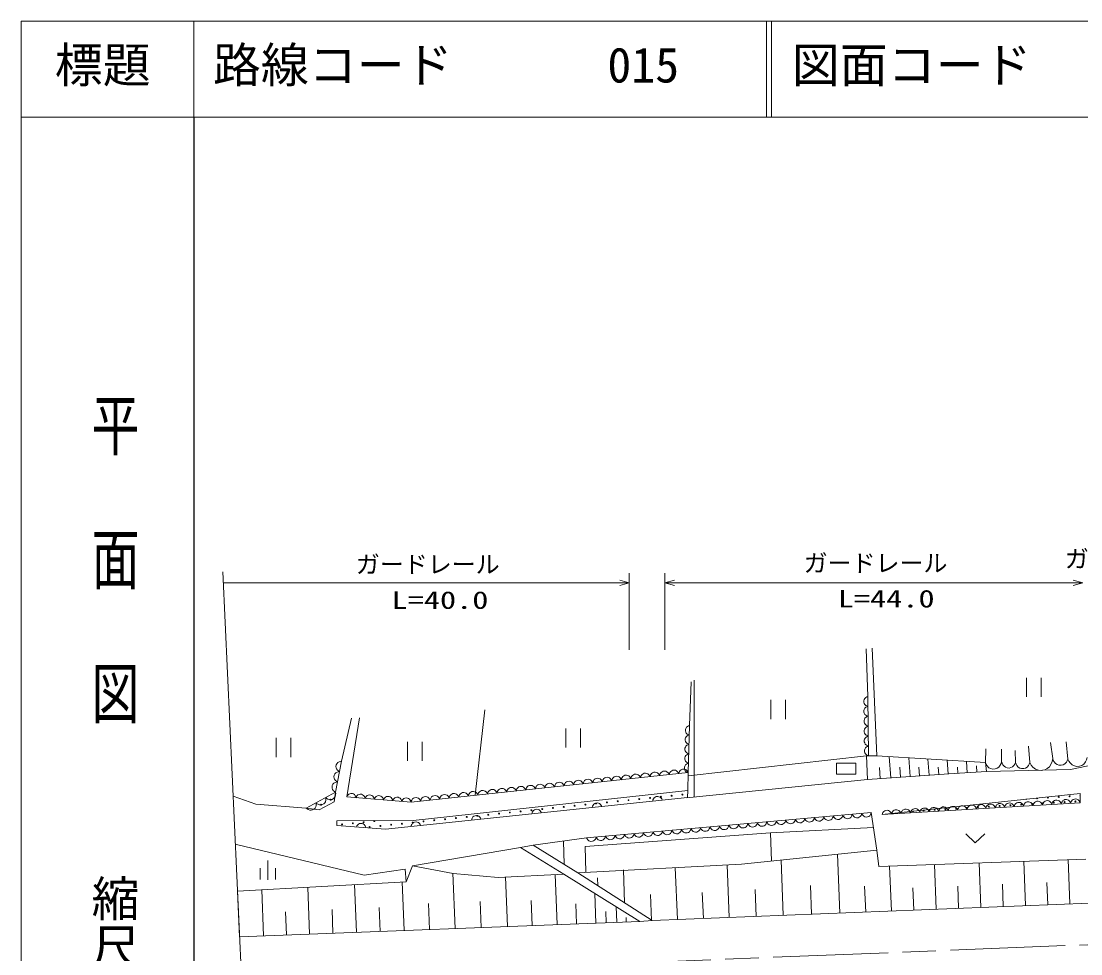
# Model space of a CAD drawing. Units: millimetres, scale not verified. Extents: x -64763 to 575237, y -104041 to 255959.
# Drawn here: x -64763 to 45761, y 158684 to 255959 of the extents above; entities that cross this region are included whole.
import ezdxf
from ezdxf.enums import TextEntityAlignment as Align

# ---------------------------------------------------------------- set-up
doc = ezdxf.new("R2010")
doc.units = ezdxf.units.MM
doc.header["$LTSCALE"] = 1000
doc.linetypes.add('CHAIN', pattern=[18.5, 12, -1.5, 3.5, -1.5])
for name, color, linetype, lineweight in [('M-BGD', 7, 'Continuous', 13), ('M-BMK-LINE', 2, 'Continuous', 13), ('M-STR-HTXT', 7, 'Continuous', 13), ('M-TTL', 2, 'Continuous', 13), ('M-TTL-BAND', 7, 'Continuous', 25), ('M-TTL-LINE', 7, 'Continuous', 13), ('M-TTL-TXT', 7, 'Continuous', 13)]:
    doc.layers.add(name, color=color, linetype=linetype, lineweight=lineweight)
doc.styles.add('@ＭＳ ゴシック', font='')
doc.styles.add('ＭＳ ゴシック', font='')
doc.styles.get('@ＭＳ ゴシック').set_extended_font_data('@MS Gothic')
doc.styles.get('ＭＳ ゴシック').set_extended_font_data('MS Gothic')

# ---------------------------------------------------------------- blocks, each defined once
blk = doc.blocks.new('BUHIN2')
at = {"color": 7, "linetype": 'Continuous', "lineweight": 13}
blk.add_lwpolyline([(0, 500), (115, 460), (212, 400), (322, 305), (382, 195), (418, 78), (418, -78), (382, -195), (322, -305), (212, -402), (115, -462), (0, -500)], dxfattribs=at)
blk = doc.blocks.new('BUHIN3')
at = {"color": 7, "linetype": 'Continuous', "lineweight": 13}
blk.add_lwpolyline([(0, -500), (115, -462.5), (212.5, -402.5), (322.5, -305), (382.5, -195), (420, -77.5), (420, 77.5), (382.5, 195), (322.5, 305), (212.5, 402.5), (115, 460), (0, 500)], dxfattribs=at)
blk = doc.blocks.new('BUHIN5')
at = {"color": 7, "linetype": 'Continuous', "lineweight": 13}
blk.add_lwpolyline([(0, -1000), (230, -925), (425, -805), (645, -610), (765, -390), (840, -155), (840, 155), (765, 390), (645, 610), (425, 805), (230, 920), (0, 1000)], dxfattribs=at)
blk = doc.blocks.new('BUHIN7')
at = {"color": 7, "linetype": 'Continuous', "lineweight": 13}
for p, q in [((-800, 205), (-800, -995)), ((0, 1000), (0, -1000)), ((800, 205), (800, -995))]:
    blk.add_line(p, q, dxfattribs=at)
blk = doc.blocks.new('BUHIN8')
at = {"color": 7, "linetype": 'Continuous', "lineweight": 13}
for p, q in [((-770, 1000), (-770, -1000)), ((765, -1000), (765, 1000))]:
    blk.add_line(p, q, dxfattribs=at)
blk = doc.blocks.new('BUHIN9')
at = {"color": 7, "linetype": 'Continuous', "lineweight": 13}
blk.add_lwpolyline([(-1000, 475), (0, -470), (1000, 475)], dxfattribs=at)
blk = doc.blocks.new('BUHIN13')
at = {"color": 7, "linetype": 'Continuous', "lineweight": 13}
blk.add_lwpolyline([(-288, -1000), (0, 0), (285, -1000)], dxfattribs=at)

msp = doc.modelspace()

# ---------------------------------------------------------------- linework, layer by layer
at = {"layer": 'M-BGD'}
for p, q in [((23548, 185529), (23383, 190491)), ((24469, 179332), (24009, 190565)), ((4945, 182491), (5115, 187066)), ((5422, 175016), (5447, 187213)), ((23548, 185529), (23632, 179332)), ((-17403, 175214), (-16402, 184123)), ((-31358, 178765), (-30325, 183248)), ((-30804, 175041), (-29477, 183300)), ((4945, 182491), (4821, 177580)), ((44677, 177895), (63473, 181852)), ((40446, 178628), (40299, 180346)), ((42828, 179045), (42607, 180739)), ((44424, 178996), (44227, 180788)), ((4810, 177253), (23405, 179332)), ((23512, 176851), (23405, 179332)), ((23405, 179332), (24469, 179332)), ((24469, 179332), (35811, 178623)), ((25947, 177024), (25789, 179249)), ((27952, 177167), (27813, 179123)), ((35811, 178623), (35855, 180076)), ((37500, 178726), (37500, 180027)), ((38948, 178628), (38899, 179880)), ((-31358, 178765), (-31978, 175537)), ((20273, 178577), (22311, 178577)), ((20273, 177436), (20273, 178577)), ((22311, 177436), (22311, 178577)), ((24834, 176945), (24750, 178132)), ((26950, 177095), (26875, 178141)), ((28947, 177237), (28882, 178149)), ((29941, 177308), (29821, 178997)), ((30937, 177379), (30881, 178157)), ((31932, 177450), (31831, 178872)), ((32927, 177513), (32883, 178161)), ((33921, 177575), (33848, 178746)), ((34916, 177638), (34873, 178286)), ((35811, 178623), (35917, 177701)), ((4821, 177580), (-24103, 174500)), ((4649, 174938), (23512, 176851)), ((4821, 177580), (4763, 175725)), ((20273, 177436), (22311, 177436)), ((31983, 177453), (23512, 176851)), ((35917, 177701), (31983, 177453)), ((35917, 177701), (44677, 177895)), ((-40301, 174279), (-42658, 175121)), ((-35033, 173889), (-31978, 175537)), ((-31978, 175537), (-32114, 174537)), ((-24103, 174500), (-30804, 175041)), ((4752, 175002), (-26750, 171678)), ((-23871, 172602), (4763, 175725)), ((4763, 175725), (4752, 175002)), ((25040, 173204), (45682, 175416)), ((45682, 175416), (45682, 174448)), ((-35033, 173889), (-40301, 174279)), ((-33685, 173693), (-35033, 173889)), ((-32114, 174537), (-33685, 173693)), ((45682, 174448), (25040, 173204)), ((-31857, 172547), (-23871, 172602)), ((-31857, 172059), (-31857, 172547)), ((-5788, 170786), (23903, 173420)), ((24490, 169496), (23903, 173420)), ((-26750, 171678), (-31857, 172059)), ((13398, 171288), (24139, 171845)), ((-5788, 170786), (-11349, 170011)), ((-8195, 170450), (-8139, 168027)), ((-5936, 169873), (13398, 171288)), ((13398, 171288), (13512, 168364)), ((-28996, 166903), (-42429, 170114)), ((-12682, 169789), (-23934, 167875)), ((-11349, 170011), (-12682, 169789)), ((-8157, 167001), (-12682, 169789)), ((-6707, 167142), (-11349, 170011)), ((-5884, 167185), (-5936, 169873)), ((10363, 168039), (24490, 169496)), ((24490, 169496), (24686, 167786)), ((-6707, 167142), (10363, 168039)), ((14724, 162698), (14494, 168465)), ((20635, 162934), (20390, 169073)), ((24686, 167786), (46297, 168571)), ((30687, 163335), (30501, 167998)), ((35350, 163521), (35164, 168167)), ((39996, 163706), (39811, 168336)), ((44626, 163891), (44442, 168504)), ((-24705, 167516), (-28996, 166903)), ((-24618, 166202), (-24705, 167516)), ((-24618, 166202), (-23934, 167875)), ((-23934, 167875), (-19714, 167077)), ((-19509, 161321), (-19730, 167080)), ((-19714, 167077), (-15000, 166659)), ((-15000, 166659), (-8157, 167001)), ((-8872, 161728), (-9072, 166955)), ((-8157, 167001), (-249, 162058)), ((1057, 162152), (-6707, 167142)), ((-1818, 164000), (-1956, 167460)), ((3680, 162257), (3464, 167676)), ((9099, 162473), (8880, 167961)), ((26007, 163148), (25821, 167828)), ((-42205, 165216), (-24618, 166202)), ((-29799, 160927), (-29990, 165901)), ((-24825, 161117), (-25019, 166180)), ((-14038, 161530), (-14236, 166697)), ((-4603, 165790), (-4636, 166595)), ((17679, 162816), (17561, 165792)), ((37673, 163613), (37580, 165932)), ((42311, 163799), (42219, 166109)), ((-41987, 160460), (-42205, 165216)), ((-39489, 160556), (-39673, 165358)), ((-34687, 160740), (-34874, 165627)), ((-4821, 161883), (-4940, 164990)), ((970, 162146), (861, 164876)), ((6390, 162365), (6281, 165092)), ((11911, 162586), (11799, 165399)), ((23321, 163041), (23213, 165746)), ((28347, 163241), (28254, 165577)), ((33018, 163428), (32926, 165755)), ((-22167, 161219), (-22271, 163925)), ((-16774, 161426), (-16878, 164157)), ((-11455, 161629), (-11554, 164228)), ((-6846, 161806), (-6926, 163889)), ((-2646, 161967), (-2708, 163596)), ((46718, 163974), (1057, 162152)), ((-37088, 160648), (-37181, 163070)), ((-32243, 160833), (-32337, 163299)), ((-27312, 161022), (-27408, 163531)), ((-3734, 161925), (-3779, 163109)), ((-1647, 162005), (-1665, 162480)), ((-249, 162058), (-41987, 160460)), ((-249, 162058), (1057, 162152))]:
    msp.add_line(p, q, dxfattribs=at)
for centre in [(-32485, 174758), (-2542, 174593), (-1416, 174710), (-291, 174827), (834, 174944), (1960, 175061), (3085, 175178), (4210, 175294), (42335, 174979), (43464, 175047), (44593, 175115), (45192, 174585), (-33489, 174238), (-12670, 173542), (-11544, 173659), (-10419, 173776), (-9294, 173893), (-8168, 174009), (-7043, 174126), (-5918, 174243), (-4792, 174360), (-3667, 174477), (30511, 173699), (31640, 173768), (32770, 173836), (33899, 173904), (35028, 173972), (36158, 174040), (37287, 174108), (38416, 174176), (39546, 174244), (40675, 174312), (41804, 174380), (42934, 174449), (44063, 174517), (-29045, 172411), (-23923, 172374), (-22798, 172491), (-21672, 172608), (-20547, 172724), (-19422, 172841), (-18296, 172958), (-17171, 173075), (-16046, 173192), (-14920, 173308), (-13795, 173425), (-31296, 172177), (-30171, 172294), (-28424, 171907), (-27299, 172023), (-26173, 172140), (-25048, 172257)]:
    msp.add_circle(centre, 50, dxfattribs=at)
for centre, start, end in [((40076, 174843), 219.24775, 332.98997), ((41206, 174911), 155.67086, 36.56686), ((45723, 175183), 144.1861, 215.8139), ((28252, 173563), 203.84842, 348.3893), ((29382, 173631), 137.63613, 54.60159), ((-27920, 172528), 111.97143, 68.80804)]:
    msp.add_arc(centre, 50, start, end, dxfattribs=at)
at = {"layer": 'M-BMK-LINE'}
msp.add_line((-41788, 156098), (-43728, 198534), dxfattribs=at)
at = {"layer": 'M-BMK-LINE', "linetype": 'CHAIN'}
msp.add_line((-41788, 156098), (75534, 160799), dxfattribs=at)
at = {"layer": 'M-STR-HTXT'}
for p, q in [((-1334, 190379), (-1334, 198379)), ((2372, 190379), (2372, 198379)), ((-1334, 197379), (-43675, 197379)), ((2372, 197379), (45969, 197379))]:
    msp.add_line(p, q, dxfattribs=at)
at = {"layer": 'M-TTL'}
for p, q in [((-64763, 255959), (-64763, -104041)), ((575237, 255959), (-64763, 255959))]:
    msp.add_line(p, q, dxfattribs=at)
at = {"layer": 'M-TTL-BAND'}
msp.add_line((-46763, 245959), (-46763, -104041), dxfattribs=at)
at = {"layer": 'M-TTL-LINE'}
for p, q in [((-46763, 255959), (-46763, 245959)), ((12987, 255959), (12987, 245959)), ((13487, 255959), (13487, 245959)), ((-64763, 245959), (575237, 245959))]:
    msp.add_line(p, q, dxfattribs=at)

# ---------------------------------------------------------------- block references
at = {"layer": 'M-BGD'}
for name, p in [('BUHIN8', (40868, 186483)), ('BUHIN8', (14202, 184171)), ('BUHIN8', (-7180, 181199)), ('BUHIN8', (-37395, 180209)), ('BUHIN8', (-23691, 179796)), ('BUHIN9', (34759, 170715)), ('BUHIN7', (-39046, 167413))]:
    msp.add_blockref(name, p, dxfattribs=at)
for name, p, xscale, yscale, rotation in [('BUHIN3', (23555, 185013), 1.032957, 1.032957, 180.76949), ('BUHIN3', (23569, 183980), 1.032957, 1.032957, 180.76949), ('BUHIN3', (4933, 182000), 0.9824847, 0.9824847, 178.54364), ('BUHIN3', (23583, 182947), 1.032957, 1.032957, 180.76949), ('BUHIN3', (23597, 181914), 1.032957, 1.032957, 180.76949), ('BUHIN3', (4908, 181018), 0.9824847, 0.9824847, 178.54364), ('BUHIN3', (23611, 180881), 1.032957, 1.032957, 180.76949), ('BUHIN3', (4883, 180036), 0.9824847, 0.9824847, 178.54364), ('BUHIN3', (23625, 179848), 1.032957, 1.032957, 180.76949), ('BUHIN3', (4858, 179053), 0.9824847, 0.9824847, 178.54364), ('BUHIN5', (45418, 179070), 0.997121, 0.997121, 274.23639), ('BUHIN3', (-31461, 178227), 1.095756, 1.095756, 169.1186), ('BUHIN3', (4322, 177527), 1.003017, 1.003017, 96.07766), ('BUHIN3', (4833, 178071), 0.9824847, 0.9824847, 178.54364), ('BUHIN5', (36655, 178674), 0.8459403, 0.8459403, 273.48775), ('BUHIN5', (38224, 178677), 0.7259763, 0.7259763, 266.12148), ('BUHIN5', (39697, 178628), 0.7488666, 0.7488666, 270), ('BUHIN5', (41637, 178836), 1.208971, 1.208971, 279.94057), ('BUHIN5', (43626, 179021), 0.7983503, 0.7983503, 268.23761), ('BUHIN3', (-31668, 177151), 1.095756, 1.095756, 169.1186), ('BUHIN3', (-5652, 176465), 1.003017, 1.003017, 96.07766), ('BUHIN3', (-4655, 176571), 1.003017, 1.003017, 96.07766), ('BUHIN3', (-3657, 176677), 1.003017, 1.003017, 96.07766), ('BUHIN3', (-2660, 176784), 1.003017, 1.003017, 96.07766), ('BUHIN3', (-1662, 176890), 1.003017, 1.003017, 96.07766), ('BUHIN3', (-665, 176996), 1.003017, 1.003017, 96.07766), ('BUHIN3', (332, 177102), 1.003017, 1.003017, 96.07766), ('BUHIN3', (1330, 177208), 1.003017, 1.003017, 96.07766), ('BUHIN3', (2327, 177315), 1.003017, 1.003017, 96.07766), ('BUHIN3', (3324, 177421), 1.003017, 1.003017, 96.07766), ('BUHIN3', (-31875, 176075), 1.095756, 1.095756, 169.1186), ('BUHIN3', (-16623, 175297), 1.003017, 1.003017, 96.07766), ('BUHIN3', (-15626, 175403), 1.003017, 1.003017, 96.07766), ('BUHIN3', (-14628, 175509), 1.003017, 1.003017, 96.07766), ('BUHIN3', (-13631, 175616), 1.003017, 1.003017, 96.07766), ('BUHIN3', (-12634, 175722), 1.003017, 1.003017, 96.07766), ('BUHIN3', (-11636, 175828), 1.003017, 1.003017, 96.07766), ('BUHIN3', (-10639, 175934), 1.003017, 1.003017, 96.07766), ('BUHIN3', (-9641, 176040), 1.003017, 1.003017, 96.07766), ('BUHIN3', (-8644, 176146), 1.003017, 1.003017, 96.07766), ('BUHIN3', (-7647, 176253), 1.003017, 1.003017, 96.07766), ('BUHIN3', (-6649, 176359), 1.003017, 1.003017, 96.07766), ('BUHIN3', (-33506, 174713), 1.156865, 1.156865, 298.35065), ('BUHIN3', (-32488, 175262), 1.156865, 1.156865, 298.35065), ('BUHIN3', (-30325, 175003), 0.9603123, 0.9603123, 85.38365), ('BUHIN3', (-29368, 174926), 0.9603123, 0.9603123, 85.38365), ('BUHIN3', (-28411, 174848), 0.9603123, 0.9603123, 85.38365), ('BUHIN3', (-27454, 174771), 0.9603123, 0.9603123, 85.38365), ('BUHIN3', (-26496, 174694), 0.9603123, 0.9603123, 85.38365), ('BUHIN3', (-25539, 174616), 0.9603123, 0.9603123, 85.38365), ('BUHIN3', (-24582, 174539), 0.9603123, 0.9603123, 85.38365), ('BUHIN3', (-23605, 174554), 1.003017, 1.003017, 96.07766), ('BUHIN3', (-22607, 174660), 1.003017, 1.003017, 96.07766), ('BUHIN3', (-21610, 174766), 1.003017, 1.003017, 96.07766), ('BUHIN3', (-20613, 174872), 1.003017, 1.003017, 96.07766), ('BUHIN3', (-19615, 174978), 1.003017, 1.003017, 96.07766), ('BUHIN3', (-18618, 175085), 1.003017, 1.003017, 96.07766), ('BUHIN3', (-17620, 175191), 1.003017, 1.003017, 96.07766), ('BUHIN3', (42242, 174241), 0.9847599, 0.9847599, 93.45084), ('BUHIN3', (43225, 174300), 0.9847599, 0.9847599, 93.45084), ('BUHIN3', (44208, 174359), 0.9847599, 0.9847599, 93.45084), ('BUHIN3', (45191, 174419), 0.9847599, 0.9847599, 93.45084), ('BUHIN3', (-34524, 174163), 1.156865, 1.156865, 298.35065), ('BUHIN3', (25531, 173233), 0.9847599, 0.9847599, 93.45084), ('BUHIN3', (26514, 173292), 0.9847599, 0.9847599, 93.45084), ('BUHIN3', (27497, 173352), 0.9847599, 0.9847599, 93.45084), ('BUHIN3', (28480, 173411), 0.9847599, 0.9847599, 93.45084), ('BUHIN3', (29463, 173470), 0.9847599, 0.9847599, 93.45084), ('BUHIN3', (30446, 173530), 0.9847599, 0.9847599, 93.45084), ('BUHIN3', (31429, 173589), 0.9847599, 0.9847599, 93.45084), ('BUHIN3', (32412, 173648), 0.9847599, 0.9847599, 93.45084), ('BUHIN3', (33395, 173707), 0.9847599, 0.9847599, 93.45084), ('BUHIN3', (34378, 173767), 0.9847599, 0.9847599, 93.45084), ('BUHIN3', (35361, 173826), 0.9847599, 0.9847599, 93.45084), ('BUHIN3', (36344, 173885), 0.9847599, 0.9847599, 93.45084), ('BUHIN3', (37327, 173944), 0.9847599, 0.9847599, 93.45084), ('BUHIN3', (38310, 174004), 0.9847599, 0.9847599, 93.45084), ('BUHIN3', (39293, 174063), 0.9847599, 0.9847599, 93.45084), ('BUHIN3', (40276, 174122), 0.9847599, 0.9847599, 93.45084), ('BUHIN3', (41259, 174182), 0.9847599, 0.9847599, 93.45084), ('BUHIN3', (12522, 172410), 0.9935919, 0.9935919, 275.07), ('BUHIN3', (13512, 172498), 0.9935919, 0.9935919, 275.07), ('BUHIN3', (14501, 172586), 0.9935919, 0.9935919, 275.07), ('BUHIN3', (15491, 172674), 0.9935919, 0.9935919, 275.07), ('BUHIN3', (16481, 172762), 0.9935919, 0.9935919, 275.07), ('BUHIN3', (17470, 172849), 0.9935919, 0.9935919, 275.07), ('BUHIN3', (18460, 172937), 0.9935919, 0.9935919, 275.07), ('BUHIN3', (19450, 173025), 0.9935919, 0.9935919, 275.07), ('BUHIN3', (20439, 173113), 0.9935919, 0.9935919, 275.07), ('BUHIN3', (21429, 173201), 0.9935919, 0.9935919, 275.07), ('BUHIN3', (22419, 173288), 0.9935919, 0.9935919, 275.07), ('BUHIN3', (23409, 173376), 0.9935919, 0.9935919, 275.07), ('BUHIN3', (-344, 171269), 0.9935919, 0.9935919, 275.07), ('BUHIN3', (645, 171357), 0.9935919, 0.9935919, 275.07), ('BUHIN3', (1635, 171445), 0.9935919, 0.9935919, 275.07), ('BUHIN3', (2625, 171532), 0.9935919, 0.9935919, 275.07), ('BUHIN3', (3615, 171620), 0.9935919, 0.9935919, 275.07), ('BUHIN3', (4604, 171708), 0.9935919, 0.9935919, 275.07), ('BUHIN3', (5594, 171796), 0.9935919, 0.9935919, 275.07), ('BUHIN3', (6584, 171884), 0.9935919, 0.9935919, 275.07), ('BUHIN3', (7573, 171971), 0.9935919, 0.9935919, 275.07), ('BUHIN3', (8563, 172059), 0.9935919, 0.9935919, 275.07), ('BUHIN3', (9553, 172147), 0.9935919, 0.9935919, 275.07), ('BUHIN3', (10542, 172235), 0.9935919, 0.9935919, 275.07), ('BUHIN3', (11532, 172323), 0.9935919, 0.9935919, 275.07), ('BUHIN3', (-5293, 170830), 0.9935919, 0.9935919, 275.07), ('BUHIN3', (-4303, 170918), 0.9935919, 0.9935919, 275.07), ('BUHIN3', (-3313, 171006), 0.9935919, 0.9935919, 275.07), ('BUHIN3', (-2324, 171093), 0.9935919, 0.9935919, 275.07), ('BUHIN3', (-1334, 171181), 0.9935919, 0.9935919, 275.07)]:
    msp.add_blockref(name, p, dxfattribs=dict(at, xscale=xscale, yscale=yscale, rotation=rotation))
for p, rotation in [((1602, 174669), 96.02218), ((-10999, 173340), 96.02218), ((-4699, 174005), 96.02218), ((-23600, 172011), 96.02218), ((-17300, 172675), 96.02218), ((-29304, 171868), 85.74115)]:
    msp.add_blockref('BUHIN2', p, dxfattribs=dict(at, rotation=rotation))
at = {"layer": 'M-STR-HTXT'}
for p, rotation in [((-1334, 197379), 270), ((2372, 197379), 90), ((45969, 197379), 270)]:
    msp.add_blockref('BUHIN13', p, dxfattribs=dict(at, rotation=rotation))

# ---------------------------------------------------------------- texts
at = {"layer": 'M-STR-HTXT', "style": 'ＭＳ ゴシック'}
for p in [(-29860, 197842), (16849, 197972), (44091, 198417)]:
    msp.add_text('ガードレール', height=1833, dxfattribs=at).set_placement(p, align=Align.BOTTOM_LEFT)
at = {"layer": 'M-STR-HTXT', "style": 'ＭＳ ゴシック', "width": 1.35}
for s, p in [('L=40.0', (-26130, 194112)), ('L=44.0', (20412, 194260))]:
    msp.add_text(s, height=1833, dxfattribs=at).set_placement(p, align=Align.BOTTOM_LEFT)
at = {"layer": 'M-TTL-BAND', "style": '@ＭＳ ゴシック', "width": 1.4}
msp.add_text('平  面  図', height=3666, rotation=270, dxfattribs=at).set_placement((-54986, 182433), align=Align.MIDDLE_RIGHT)
at = {"layer": 'M-TTL-BAND', "style": '@ＭＳ ゴシック'}
msp.add_text('縮尺千分の一', height=3666, rotation=270, dxfattribs=at).set_placement((-54986, 136989), align=Align.MIDDLE_RIGHT)
at = {"layer": 'M-TTL-TXT', "style": 'ＭＳ ゴシック'}
for s, p in [('標題', (-61263, 248459)), ('路線コード', (-44763, 248459)), ('015', (-3621, 248459)), ('図面コード', (15616, 248459))]:
    msp.add_text(s, height=3666, dxfattribs=at).set_placement(p, align=Align.BOTTOM_LEFT)

doc.saveas('drawing.dxf')
